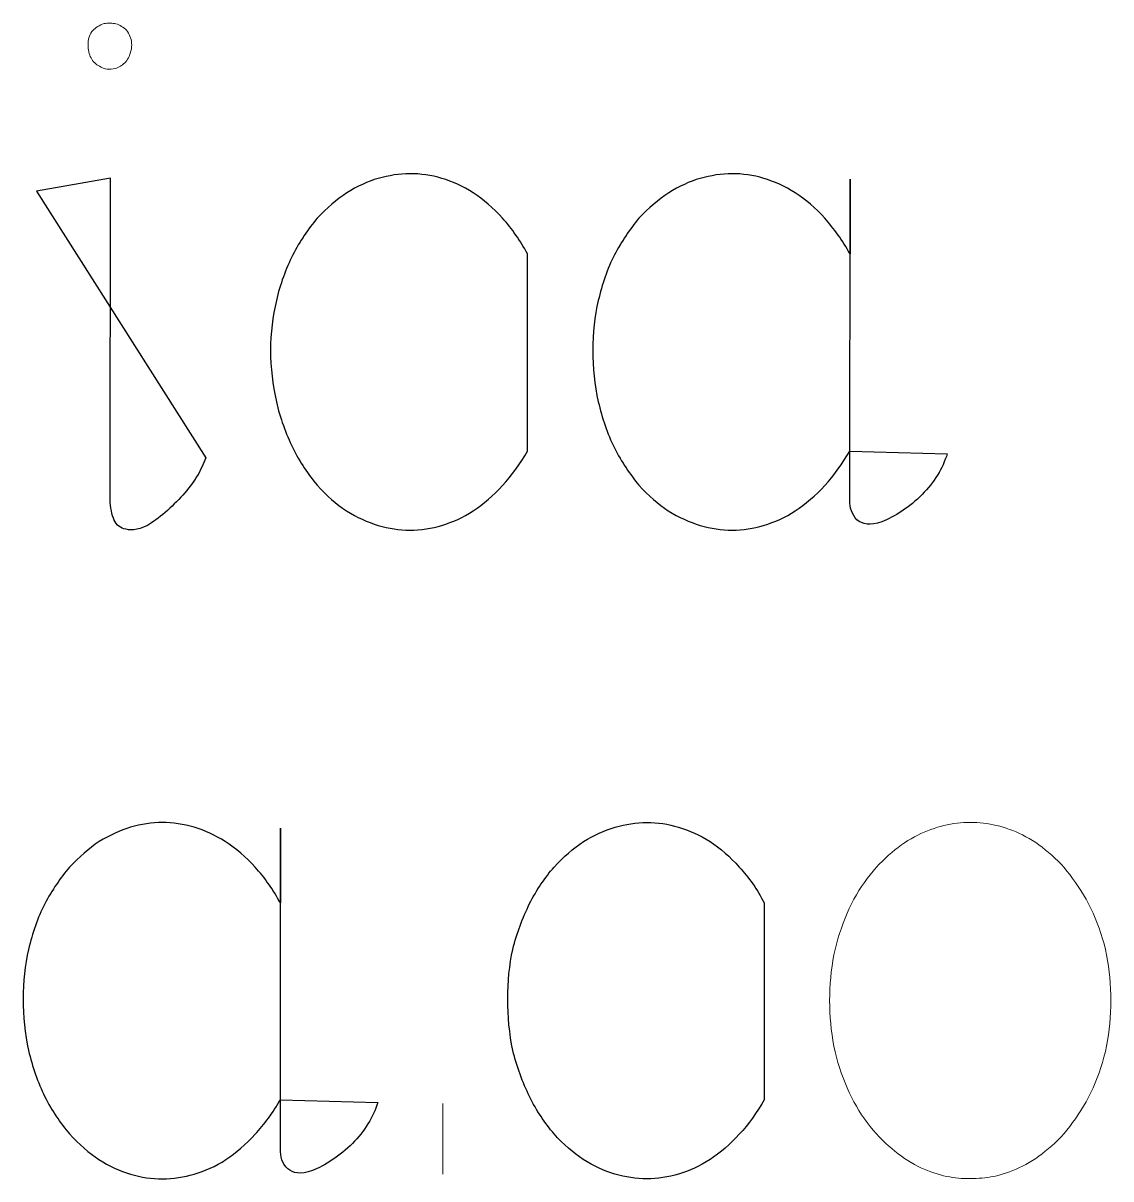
# Model space of a CAD drawing. Header units: centimetres. Extents: x -9.8 to 9.8, y -7.2 to 7.2.
# Drawn here: x -7.333 to -6.766, y 5.911 to 6.513 of the extents above; entities that cross this region are included whole.
import ezdxf

# ---------------------------------------------------------------- set-up
doc = ezdxf.new("R2010")
doc.units = ezdxf.units.CM
doc.header["$MEASUREMENT"] = 0
doc.layers.add('Layer 1', color=7, linetype='Continuous')

msp = doc.modelspace()

# ---------------------------------------------------------------- linework, layer by layer
at = {"layer": 'Layer 1', "color": 7, "lineweight": 0}
for points, knots in [([(-7.29234, 6.51265), (-7.29157, 6.51284), (-7.29081, 6.51302), (-7.28985, 6.51321), (-7.28985, 6.51321), (-7.28908, 6.51321), (-7.28813, 6.51321), (-7.28718, 6.51321), (-7.28718, 6.51321), (-7.28623, 6.51302), (-7.28546, 6.51284), (-7.28432, 6.51265), (-7.28432, 6.51265), (-7.28241, 6.5117), (-7.28032, 6.51056), (-7.279, 6.50884), (-7.279, 6.50884), (-7.27842, 6.5077), (-7.27786, 6.50675), (-7.27747, 6.50561), (-7.27747, 6.50561), (-7.27708, 6.50447), (-7.27689, 6.50312), (-7.27689, 6.5018), (-7.27689, 6.5018), (-7.27689, 6.50066), (-7.27708, 6.49931), (-7.27747, 6.49818), (-7.27747, 6.49818), (-7.27786, 6.49705), (-7.27803, 6.4959), (-7.27861, 6.49514), (-7.27861, 6.49514), (-7.27917, 6.49419), (-7.27975, 6.49323), (-7.28052, 6.49247), (-7.28052, 6.49247), (-7.28147, 6.4917), (-7.28203, 6.49115), (-7.2828, 6.49075), (-7.2828, 6.49075), (-7.28375, 6.49019), (-7.28452, 6.4898), (-7.28547, 6.48961), (-7.28547, 6.48961), (-7.28833, 6.48866), (-7.29119, 6.48921), (-7.29367, 6.49075), (-7.29367, 6.49075), (-7.29462, 6.49115), (-7.29539, 6.4917), (-7.29616, 6.49247), (-7.29616, 6.49247), (-7.29711, 6.49324), (-7.29748, 6.49419), (-7.29807, 6.49514), (-7.29807, 6.49514), (-7.29863, 6.49591), (-7.29902, 6.49705), (-7.29921, 6.49818), (-7.29921, 6.49818), (-7.29958, 6.49932), (-7.29958, 6.50067), (-7.29958, 6.5018), (-7.29958, 6.5018), (-7.29958, 6.50315), (-7.29958, 6.50447), (-7.29921, 6.50561), (-7.29921, 6.50561), (-7.29884, 6.50675), (-7.29826, 6.5077), (-7.29768, 6.50884), (-7.29768, 6.50884), (-7.2971, 6.50961), (-7.29615, 6.51037), (-7.2954, 6.51093), (-7.2954, 6.51093), (-7.29425, 6.51152), (-7.29329, 6.5121), (-7.29234, 6.51265)], [0, 0, 0, 0, 0.047619, 0.047619, 0.047619, 0.047619, 0.095238, 0.095238, 0.095238, 0.095238, 0.142857, 0.142857, 0.142857, 0.142857, 0.190476, 0.190476, 0.190476, 0.190476, 0.238095, 0.238095, 0.238095, 0.238095, 0.285714, 0.285714, 0.285714, 0.285714, 0.333333, 0.333333, 0.333333, 0.333333, 0.380952, 0.380952, 0.380952, 0.380952, 0.428571, 0.428571, 0.428571, 0.428571, 0.47619, 0.47619, 0.47619, 0.47619, 0.52381, 0.52381, 0.52381, 0.52381, 0.571429, 0.571429, 0.571429, 0.571429, 0.619048, 0.619048, 0.619048, 0.619048, 0.666667, 0.666667, 0.666667, 0.666667, 0.714286, 0.714286, 0.714286, 0.714286, 0.761905, 0.761905, 0.761905, 0.761905, 0.809524, 0.809524, 0.809524, 0.809524, 0.857143, 0.857143, 0.857143, 0.857143, 0.904762, 0.904762, 0.904762, 0.904762, 1, 1, 1, 1]), ([(-6.84011, 5.91104), (-6.84011, 5.91104), (-6.84144, 5.91104), (-6.84144, 5.91104), (-6.84144, 5.91104), (-6.84544, 5.91104), (-6.84925, 5.91162), (-6.85364, 5.91239), (-6.85364, 5.91239), (-6.85803, 5.91371), (-6.86258, 5.91525), (-6.86716, 5.91752), (-6.86716, 5.91752), (-6.87155, 5.9198), (-6.87629, 5.92286), (-6.88068, 5.92665), (-6.88068, 5.92665), (-6.88507, 5.93027), (-6.88925, 5.93485), (-6.89343, 5.94017), (-6.89343, 5.94017), (-6.89743, 5.94551), (-6.90105, 5.9516), (-6.90391, 5.95827), (-6.90391, 5.95827), (-6.90677, 5.96512), (-6.90925, 5.97237), (-6.91076, 5.97999), (-6.91076, 5.97999), (-6.91229, 5.9878), (-6.91304, 5.99581), (-6.91304, 6.0038), (-6.91304, 6.0038), (-6.91304, 6.01179), (-6.91227, 6.01981), (-6.91076, 6.02761), (-6.91076, 6.02761), (-6.90923, 6.03523), (-6.90676, 6.04248), (-6.90391, 6.04933), (-6.90391, 6.04933), (-6.90105, 6.056), (-6.89743, 6.06208), (-6.89343, 6.06743), (-6.89343, 6.06743), (-6.88925, 6.07277), (-6.88504, 6.07733), (-6.88068, 6.08095), (-6.88068, 6.08095), (-6.87174, 6.08857), (-6.86258, 6.09275), (-6.85343, 6.09505), (-6.85343, 6.09505), (-6.8443, 6.09714), (-6.83515, 6.09714), (-6.82599, 6.09505), (-6.82599, 6.09505), (-6.8216, 6.09391), (-6.81686, 6.09238), (-6.81247, 6.0901), (-6.81247, 6.0901), (-6.80771, 6.08782), (-6.80332, 6.08478), (-6.79895, 6.08097), (-6.79895, 6.08097), (-6.79437, 6.07735), (-6.79019, 6.07277), (-6.78638, 6.06745), (-6.78638, 6.06745), (-6.78238, 6.06211), (-6.77876, 6.05602), (-6.77572, 6.04935), (-6.77572, 6.04935), (-6.77268, 6.0425), (-6.77019, 6.03525), (-6.76868, 6.02763), (-6.76868, 6.02763), (-6.76715, 6.01982), (-6.7664, 6.01181), (-6.7664, 6.00382), (-6.7664, 6.00382), (-6.7664, 5.99583), (-6.76717, 5.98781), (-6.76868, 5.98001), (-6.76868, 5.98001), (-6.77021, 5.97239), (-6.77268, 5.96514), (-6.77572, 5.95829), (-6.77572, 5.95829), (-6.77876, 5.95162), (-6.78239, 5.94554), (-6.78638, 5.94019), (-6.78638, 5.94019), (-6.79019, 5.93485), (-6.79437, 5.93029), (-6.79895, 5.92667), (-6.79895, 5.92667), (-6.80334, 5.92286), (-6.80771, 5.91982), (-6.81247, 5.91754), (-6.81247, 5.91754), (-6.81686, 5.91526), (-6.8216, 5.91373), (-6.82581, 5.91241), (-6.82581, 5.91241), (-6.8302, 5.91164), (-6.8342, 5.91106), (-6.83801, 5.91106), (-6.83801, 5.91106), (-6.83801, 5.91106), (-6.84011, 5.91107), (-6.84011, 5.91107), (-6.84011, 5.91107), (-6.84011, 5.91107), (-6.84011, 5.91104), (-6.84011, 5.91104)], [0, 0, 0, 0, 0.033333, 0.033333, 0.033333, 0.033333, 0.066667, 0.066667, 0.066667, 0.066667, 0.1, 0.1, 0.1, 0.1, 0.133333, 0.133333, 0.133333, 0.133333, 0.166667, 0.166667, 0.166667, 0.166667, 0.2, 0.2, 0.2, 0.2, 0.233333, 0.233333, 0.233333, 0.233333, 0.266667, 0.266667, 0.266667, 0.266667, 0.3, 0.3, 0.3, 0.3, 0.333333, 0.333333, 0.333333, 0.333333, 0.366667, 0.366667, 0.366667, 0.366667, 0.4, 0.4, 0.4, 0.4, 0.433333, 0.433333, 0.433333, 0.433333, 0.466667, 0.466667, 0.466667, 0.466667, 0.5, 0.5, 0.5, 0.5, 0.533333, 0.533333, 0.533333, 0.533333, 0.566667, 0.566667, 0.566667, 0.566667, 0.6, 0.6, 0.6, 0.6, 0.633333, 0.633333, 0.633333, 0.633333, 0.666667, 0.666667, 0.666667, 0.666667, 0.7, 0.7, 0.7, 0.7, 0.733333, 0.733333, 0.733333, 0.733333, 0.766667, 0.766667, 0.766667, 0.766667, 0.8, 0.8, 0.8, 0.8, 0.833333, 0.833333, 0.833333, 0.833333, 0.866667, 0.866667, 0.866667, 0.866667, 0.9, 0.9, 0.9, 0.9, 0.933333, 0.933333, 0.933333, 0.933333, 1, 1, 1, 1]), ([(-7.11462, 5.9501), (-7.11462, 5.9501), (-7.11462, 5.91332), (-7.11462, 5.91332), (-7.11462, 5.91332), (-7.11462, 5.91332), (-7.11462, 5.9501), (-7.11462, 5.9501)], [0, 0, 0, 0, 0.333333, 0.333333, 0.333333, 0.333333, 1, 1, 1, 1])]:
    msp.add_open_spline(points, degree=3, knots=knots, dxfattribs=at)
at = {"layer": 'Layer 1', "color": 7}
for points, knots in [([(-7.07059, 6.29014), (-7.07421, 6.28366), (-7.07879, 6.27739), (-7.08355, 6.27223), (-7.08355, 6.27223), (-7.08831, 6.2671), (-7.09345, 6.26252), (-7.09879, 6.25908), (-7.09879, 6.25908), (-7.10413, 6.25546), (-7.10964, 6.25318), (-7.11517, 6.25146), (-7.11517, 6.25146), (-7.12051, 6.24993), (-7.12623, 6.24897), (-7.13194, 6.24897), (-7.13194, 6.24897), (-7.14279, 6.24897), (-7.15403, 6.25222), (-7.16491, 6.25908), (-7.16491, 6.25908), (-7.17044, 6.26252), (-7.1752, 6.26689), (-7.18015, 6.27242), (-7.18015, 6.27242), (-7.18491, 6.27795), (-7.18928, 6.28443), (-7.1929, 6.29184), (-7.1929, 6.29184), (-7.19652, 6.29927), (-7.19957, 6.30745), (-7.20147, 6.31584), (-7.20147, 6.31584), (-7.20338, 6.32478), (-7.20451, 6.33375), (-7.20451, 6.34251), (-7.20451, 6.34251), (-7.20451, 6.35166), (-7.20337, 6.36042), (-7.20147, 6.36862), (-7.20147, 6.36862), (-7.19956, 6.37701), (-7.19652, 6.38518), (-7.1929, 6.39243), (-7.1929, 6.39243), (-7.18928, 6.39947), (-7.18491, 6.40595), (-7.18015, 6.41148), (-7.18015, 6.41148), (-7.1752, 6.41682), (-7.17004, 6.42119), (-7.16472, 6.42482), (-7.16472, 6.42482), (-7.15938, 6.42807), (-7.15387, 6.43072), (-7.14834, 6.43225), (-7.14834, 6.43225), (-7.14281, 6.43376), (-7.13728, 6.43474), (-7.13196, 6.43474), (-7.13196, 6.43474), (-7.12072, 6.43474), (-7.10968, 6.43151), (-7.09881, 6.42482), (-7.09881, 6.42482), (-7.09347, 6.4212), (-7.08833, 6.41683), (-7.08357, 6.41148), (-7.08357, 6.41148), (-7.07862, 6.40614), (-7.07423, 6.39968), (-7.07061, 6.39301), (-7.07061, 6.39301), (-7.07061, 6.39301), (-7.07059, 6.29014), (-7.07059, 6.29014)], [0, 0, 0, 0, 0.05, 0.05, 0.05, 0.05, 0.1, 0.1, 0.1, 0.1, 0.15, 0.15, 0.15, 0.15, 0.2, 0.2, 0.2, 0.2, 0.25, 0.25, 0.25, 0.25, 0.3, 0.3, 0.3, 0.3, 0.35, 0.35, 0.35, 0.35, 0.4, 0.4, 0.4, 0.4, 0.45, 0.45, 0.45, 0.45, 0.5, 0.5, 0.5, 0.5, 0.55, 0.55, 0.55, 0.55, 0.6, 0.6, 0.6, 0.6, 0.65, 0.65, 0.65, 0.65, 0.7, 0.7, 0.7, 0.7, 0.75, 0.75, 0.75, 0.75, 0.8, 0.8, 0.8, 0.8, 0.85, 0.85, 0.85, 0.85, 0.9, 0.9, 0.9, 0.9, 1, 1, 1, 1]), ([(-6.90258, 6.29014), (-6.90639, 6.28366), (-6.91078, 6.27739), (-6.91554, 6.27223), (-6.91554, 6.27223), (-6.9203, 6.2671), (-6.92565, 6.26252), (-6.93097, 6.25908), (-6.93097, 6.25908), (-6.9361, 6.25546), (-6.94163, 6.25318), (-6.94753, 6.25146), (-6.94753, 6.25146), (-6.95266, 6.24993), (-6.95819, 6.24897), (-6.96391, 6.24897), (-6.96391, 6.24897), (-6.97497, 6.24897), (-6.98621, 6.25222), (-6.99725, 6.25908), (-6.99725, 6.25908), (-7.00238, 6.26252), (-7.00754, 6.26689), (-7.01249, 6.27242), (-7.01249, 6.27242), (-7.01707, 6.27795), (-7.02143, 6.28443), (-7.02524, 6.29184), (-7.02524, 6.29184), (-7.02886, 6.29927), (-7.03172, 6.30745), (-7.03363, 6.31584), (-7.03363, 6.31584), (-7.03572, 6.32478), (-7.03649, 6.33375), (-7.03649, 6.34251), (-7.03649, 6.34251), (-7.03649, 6.35166), (-7.03572, 6.36042), (-7.03363, 6.36862), (-7.03363, 6.36862), (-7.03172, 6.37701), (-7.02887, 6.38518), (-7.02524, 6.39243), (-7.02524, 6.39243), (-7.02143, 6.39947), (-7.01704, 6.40595), (-7.01249, 6.41148), (-7.01249, 6.41148), (-7.00736, 6.41682), (-7.0022, 6.42119), (-6.99688, 6.42482), (-6.99688, 6.42482), (-6.99154, 6.42807), (-6.98603, 6.43072), (-6.9805, 6.43225), (-6.9805, 6.43225), (-6.97497, 6.43376), (-6.96944, 6.43474), (-6.96394, 6.43474), (-6.96394, 6.43474), (-6.95291, 6.43474), (-6.94185, 6.43151), (-6.93097, 6.42482), (-6.93097, 6.42482), (-6.92563, 6.4212), (-6.92031, 6.41683), (-6.91554, 6.41148), (-6.91554, 6.41148), (-6.91078, 6.40614), (-6.9062, 6.39968), (-6.90239, 6.39301), (-6.90239, 6.39301), (-6.90239, 6.39301), (-6.90239, 6.43188), (-6.90239, 6.43188), (-6.90239, 6.43188), (-6.90239, 6.43188), (-6.90258, 6.26443), (-6.90258, 6.26443), (-6.90258, 6.26443), (-6.90258, 6.26081), (-6.90144, 6.257), (-6.89877, 6.25432), (-6.89877, 6.25432), (-6.89591, 6.25204), (-6.89192, 6.25107), (-6.88581, 6.25337), (-6.88581, 6.25337), (-6.87951, 6.25565), (-6.87115, 6.26118), (-6.86485, 6.26747), (-6.86485, 6.26747), (-6.85837, 6.27395), (-6.85419, 6.28099), (-6.8517, 6.2888), (-6.8517, 6.2888), (-6.8517, 6.2888), (-6.90258, 6.29014), (-6.90258, 6.29014)], [0, 0, 0, 0, 0.038462, 0.038462, 0.038462, 0.038462, 0.076923, 0.076923, 0.076923, 0.076923, 0.115385, 0.115385, 0.115385, 0.115385, 0.153846, 0.153846, 0.153846, 0.153846, 0.192308, 0.192308, 0.192308, 0.192308, 0.230769, 0.230769, 0.230769, 0.230769, 0.269231, 0.269231, 0.269231, 0.269231, 0.307692, 0.307692, 0.307692, 0.307692, 0.346154, 0.346154, 0.346154, 0.346154, 0.384615, 0.384615, 0.384615, 0.384615, 0.423077, 0.423077, 0.423077, 0.423077, 0.461538, 0.461538, 0.461538, 0.461538, 0.5, 0.5, 0.5, 0.5, 0.538462, 0.538462, 0.538462, 0.538462, 0.576923, 0.576923, 0.576923, 0.576923, 0.615385, 0.615385, 0.615385, 0.615385, 0.653846, 0.653846, 0.653846, 0.653846, 0.692308, 0.692308, 0.692308, 0.692308, 0.730769, 0.730769, 0.730769, 0.730769, 0.769231, 0.769231, 0.769231, 0.769231, 0.807692, 0.807692, 0.807692, 0.807692, 0.846154, 0.846154, 0.846154, 0.846154, 0.884615, 0.884615, 0.884615, 0.884615, 0.923077, 0.923077, 0.923077, 0.923077, 1, 1, 1, 1]), ([(-7.32644, 6.42558), (-7.32644, 6.42558), (-7.28797, 6.43243), (-7.28797, 6.43243), (-7.28797, 6.43243), (-7.28797, 6.43243), (-7.28816, 6.26669), (-7.28816, 6.26669), (-7.28816, 6.26669), (-7.28816, 6.26251), (-7.2876, 6.25812), (-7.28644, 6.25526), (-7.28644, 6.25526), (-7.28549, 6.25222), (-7.28358, 6.2505), (-7.28091, 6.24973), (-7.28091, 6.24973), (-7.27805, 6.24878), (-7.27424, 6.24859), (-7.26871, 6.25145), (-7.26871, 6.25145), (-7.26318, 6.25468), (-7.25575, 6.26098), (-7.25024, 6.26725), (-7.25024, 6.26725), (-7.24452, 6.27355), (-7.24071, 6.28), (-7.23823, 6.2867), (-7.23823, 6.2867), (-7.23823, 6.2867), (-7.32644, 6.42558), (-7.32644, 6.42558)], [0, 0, 0, 0, 0.111111, 0.111111, 0.111111, 0.111111, 0.222222, 0.222222, 0.222222, 0.222222, 0.333333, 0.333333, 0.333333, 0.333333, 0.444444, 0.444444, 0.444444, 0.444444, 0.555556, 0.555556, 0.555556, 0.555556, 0.666667, 0.666667, 0.666667, 0.666667, 0.777778, 0.777778, 0.777778, 0.777778, 1, 1, 1, 1]), ([(-7.32644, 6.42558), (-7.32644, 6.42558), (-7.32644, 6.42558), (-7.32644, 6.42558), (-7.32644, 6.42558), (-7.32644, 6.42558), (-7.32644, 6.42558), (-7.32644, 6.42558)], [0, 0, 0, 0, 0.333333, 0.333333, 0.333333, 0.333333, 1, 1, 1, 1]), ([(-7.07059, 6.29014), (-7.07059, 6.29014), (-7.07059, 6.29014), (-7.07059, 6.29014), (-7.07059, 6.29014), (-7.07059, 6.29014), (-7.07059, 6.29014), (-7.07059, 6.29014)], [0, 0, 0, 0, 0.333333, 0.333333, 0.333333, 0.333333, 1, 1, 1, 1]), ([(-6.90258, 6.29014), (-6.90258, 6.29014), (-6.90258, 6.29014), (-6.90258, 6.29014), (-6.90258, 6.29014), (-6.90258, 6.29014), (-6.90258, 6.29014), (-6.90258, 6.29014)], [0, 0, 0, 0, 0.333333, 0.333333, 0.333333, 0.333333, 1, 1, 1, 1]), ([(-7.19939, 5.952), (-7.2032, 5.94552), (-7.20778, 5.93925), (-7.21254, 5.93409), (-7.21254, 5.93409), (-7.2173, 5.92896), (-7.22246, 5.92438), (-7.22778, 5.92094), (-7.22778, 5.92094), (-7.23312, 5.91732), (-7.23863, 5.91504), (-7.24434, 5.91332), (-7.24434, 5.91332), (-7.24968, 5.91179), (-7.25519, 5.91086), (-7.2609, 5.91086), (-7.2609, 5.91086), (-7.27193, 5.91086), (-7.28318, 5.91409), (-7.29405, 5.92094), (-7.29405, 5.92094), (-7.29921, 5.92438), (-7.30434, 5.92875), (-7.30929, 5.93428), (-7.30929, 5.93428), (-7.31405, 5.93981), (-7.31842, 5.94629), (-7.32225, 5.9537), (-7.32225, 5.9537), (-7.32569, 5.96113), (-7.32873, 5.96931), (-7.33064, 5.9777), (-7.33064, 5.9777), (-7.33255, 5.98664), (-7.3335, 5.99561), (-7.3335, 6.00456), (-7.3335, 6.00456), (-7.3335, 6.01351), (-7.33255, 6.02229), (-7.33064, 6.03046), (-7.33064, 6.03046), (-7.32873, 6.03903), (-7.32588, 6.04684), (-7.32225, 6.05427), (-7.32225, 6.05427), (-7.31844, 6.06131), (-7.31405, 6.06779), (-7.30929, 6.07332), (-7.30929, 6.07332), (-7.30434, 6.07866), (-7.29918, 6.08303), (-7.29386, 6.08666), (-7.29386, 6.08666), (-7.28833, 6.08989), (-7.2828, 6.09256), (-7.27748, 6.09409), (-7.27748, 6.09409), (-7.27195, 6.09562), (-7.26642, 6.09658), (-7.26092, 6.09658), (-7.26092, 6.09658), (-7.24986, 6.09658), (-7.23862, 6.09335), (-7.22814, 6.08668), (-7.22814, 6.08668), (-7.22261, 6.08306), (-7.21729, 6.07869), (-7.21253, 6.07334), (-7.21253, 6.07334), (-7.20758, 6.06802), (-7.20319, 6.06154), (-7.19938, 6.05466), (-7.19938, 6.05466), (-7.19938, 6.05466), (-7.19938, 6.09371), (-7.19938, 6.09371), (-7.19938, 6.09371), (-7.19938, 6.09371), (-7.19938, 5.92626), (-7.19938, 5.92626), (-7.19938, 5.92626), (-7.19938, 5.92264), (-7.19843, 5.91883), (-7.19557, 5.91615), (-7.19557, 5.91615), (-7.1929, 5.91387), (-7.1889, 5.91292), (-7.18261, 5.9152), (-7.18261, 5.9152), (-7.17652, 5.91748), (-7.16814, 5.92301), (-7.16184, 5.9293), (-7.16184, 5.9293), (-7.15536, 5.9356), (-7.15118, 5.94301), (-7.1485, 5.95063), (-7.1485, 5.95063), (-7.1485, 5.95063), (-7.19939, 5.952), (-7.19939, 5.952)], [0, 0, 0, 0, 0.038462, 0.038462, 0.038462, 0.038462, 0.076923, 0.076923, 0.076923, 0.076923, 0.115385, 0.115385, 0.115385, 0.115385, 0.153846, 0.153846, 0.153846, 0.153846, 0.192308, 0.192308, 0.192308, 0.192308, 0.230769, 0.230769, 0.230769, 0.230769, 0.269231, 0.269231, 0.269231, 0.269231, 0.307692, 0.307692, 0.307692, 0.307692, 0.346154, 0.346154, 0.346154, 0.346154, 0.384615, 0.384615, 0.384615, 0.384615, 0.423077, 0.423077, 0.423077, 0.423077, 0.461538, 0.461538, 0.461538, 0.461538, 0.5, 0.5, 0.5, 0.5, 0.538462, 0.538462, 0.538462, 0.538462, 0.576923, 0.576923, 0.576923, 0.576923, 0.615385, 0.615385, 0.615385, 0.615385, 0.653846, 0.653846, 0.653846, 0.653846, 0.692308, 0.692308, 0.692308, 0.692308, 0.730769, 0.730769, 0.730769, 0.730769, 0.769231, 0.769231, 0.769231, 0.769231, 0.807692, 0.807692, 0.807692, 0.807692, 0.846154, 0.846154, 0.846154, 0.846154, 0.884615, 0.884615, 0.884615, 0.884615, 0.923077, 0.923077, 0.923077, 0.923077, 1, 1, 1, 1]), ([(-6.94716, 6.05469), (-6.9506, 6.06154), (-6.95515, 6.06803), (-6.96012, 6.07337), (-6.96012, 6.07337), (-6.96488, 6.07871), (-6.97004, 6.08308), (-6.97536, 6.08671), (-6.97536, 6.08671), (-6.98621, 6.09338), (-6.99727, 6.09661), (-7.00833, 6.09661), (-7.00833, 6.09661), (-7.01386, 6.09661), (-7.01936, 6.09566), (-7.02489, 6.09412), (-7.02489, 6.09412), (-7.03042, 6.09259), (-7.03613, 6.08994), (-7.04127, 6.08669), (-7.04127, 6.08669), (-7.04659, 6.08307), (-7.05175, 6.0787), (-7.0567, 6.07335), (-7.0567, 6.07335), (-7.06146, 6.06782), (-7.06585, 6.06134), (-7.06945, 6.0543), (-7.06945, 6.0543), (-7.07307, 6.04687), (-7.07612, 6.03906), (-7.07821, 6.03049), (-7.07821, 6.03049), (-7.07993, 6.02229), (-7.08088, 6.01353), (-7.08088, 6.00459), (-7.08088, 6.00459), (-7.08088, 5.99565), (-7.07993, 5.98668), (-7.07821, 5.97773), (-7.07821, 5.97773), (-7.07612, 5.96934), (-7.07308, 5.96117), (-7.06945, 5.95373), (-7.06945, 5.95373), (-7.06583, 5.9463), (-7.06146, 5.93981), (-7.0567, 5.93431), (-7.0567, 5.93431), (-7.05175, 5.92878), (-7.04659, 5.92441), (-7.04146, 5.92097), (-7.04146, 5.92097), (-7.03061, 5.91412), (-7.01937, 5.91089), (-7.00831, 5.91089), (-7.00831, 5.91089), (-7.00278, 5.91089), (-6.99725, 5.91184), (-6.99175, 5.91335), (-6.99175, 5.91335), (-6.98622, 5.91507), (-6.98069, 5.91735), (-6.97537, 5.92097), (-6.97537, 5.92097), (-6.97003, 5.92441), (-6.96489, 5.92896), (-6.96013, 5.93412), (-6.96013, 5.93412), (-6.95537, 5.93928), (-6.95079, 5.94555), (-6.94717, 5.95203), (-6.94717, 5.95203), (-6.94717, 5.95203), (-6.94716, 6.05469), (-6.94716, 6.05469)], [0, 0, 0, 0, 0.05, 0.05, 0.05, 0.05, 0.1, 0.1, 0.1, 0.1, 0.15, 0.15, 0.15, 0.15, 0.2, 0.2, 0.2, 0.2, 0.25, 0.25, 0.25, 0.25, 0.3, 0.3, 0.3, 0.3, 0.35, 0.35, 0.35, 0.35, 0.4, 0.4, 0.4, 0.4, 0.45, 0.45, 0.45, 0.45, 0.5, 0.5, 0.5, 0.5, 0.55, 0.55, 0.55, 0.55, 0.6, 0.6, 0.6, 0.6, 0.65, 0.65, 0.65, 0.65, 0.7, 0.7, 0.7, 0.7, 0.75, 0.75, 0.75, 0.75, 0.8, 0.8, 0.8, 0.8, 0.85, 0.85, 0.85, 0.85, 0.9, 0.9, 0.9, 0.9, 1, 1, 1, 1]), ([(-6.94716, 6.05469), (-6.94716, 6.05469), (-6.94716, 6.05469), (-6.94716, 6.05469), (-6.94716, 6.05469), (-6.94716, 6.05469), (-6.94716, 6.05469), (-6.94716, 6.05469)], [0, 0, 0, 0, 0.333333, 0.333333, 0.333333, 0.333333, 1, 1, 1, 1]), ([(-7.19939, 5.952), (-7.19939, 5.952), (-7.19939, 5.952), (-7.19939, 5.952), (-7.19939, 5.952), (-7.19939, 5.952), (-7.19939, 5.952), (-7.19939, 5.952)], [0, 0, 0, 0, 0.333333, 0.333333, 0.333333, 0.333333, 1, 1, 1, 1])]:
    msp.add_open_spline(points, degree=3, knots=knots, dxfattribs=at)
at = {"layer": 'Layer 1', "color": 9, "lineweight": 0}
for points, knots in [([(-7.07059, 6.29014), (-7.07421, 6.28366), (-7.07879, 6.27739), (-7.08355, 6.27223), (-7.08355, 6.27223), (-7.08831, 6.2671), (-7.09345, 6.26252), (-7.09879, 6.25908), (-7.09879, 6.25908), (-7.10413, 6.25546), (-7.10964, 6.25318), (-7.11517, 6.25146), (-7.11517, 6.25146), (-7.12051, 6.24993), (-7.12623, 6.24897), (-7.13194, 6.24897), (-7.13194, 6.24897), (-7.14279, 6.24897), (-7.15403, 6.25222), (-7.16491, 6.25908), (-7.16491, 6.25908), (-7.17044, 6.26252), (-7.1752, 6.26689), (-7.18015, 6.27242), (-7.18015, 6.27242), (-7.18491, 6.27795), (-7.18928, 6.28443), (-7.1929, 6.29184), (-7.1929, 6.29184), (-7.19652, 6.29927), (-7.19957, 6.30745), (-7.20147, 6.31584), (-7.20147, 6.31584), (-7.20338, 6.32478), (-7.20451, 6.33375), (-7.20451, 6.34251), (-7.20451, 6.34251), (-7.20451, 6.35166), (-7.20337, 6.36042), (-7.20147, 6.36862), (-7.20147, 6.36862), (-7.19956, 6.37701), (-7.19652, 6.38518), (-7.1929, 6.39243), (-7.1929, 6.39243), (-7.18928, 6.39947), (-7.18491, 6.40595), (-7.18015, 6.41148), (-7.18015, 6.41148), (-7.1752, 6.41682), (-7.17004, 6.42119), (-7.16472, 6.42482), (-7.16472, 6.42482), (-7.15938, 6.42807), (-7.15387, 6.43072), (-7.14834, 6.43225), (-7.14834, 6.43225), (-7.14281, 6.43376), (-7.13728, 6.43474), (-7.13196, 6.43474), (-7.13196, 6.43474), (-7.12072, 6.43474), (-7.10968, 6.43151), (-7.09881, 6.42482), (-7.09881, 6.42482), (-7.09347, 6.4212), (-7.08833, 6.41683), (-7.08357, 6.41148), (-7.08357, 6.41148), (-7.07862, 6.40614), (-7.07423, 6.39968), (-7.07061, 6.39301)], [0, 0, 0, 0, 0.052632, 0.052632, 0.052632, 0.052632, 0.105263, 0.105263, 0.105263, 0.105263, 0.157895, 0.157895, 0.157895, 0.157895, 0.210526, 0.210526, 0.210526, 0.210526, 0.263158, 0.263158, 0.263158, 0.263158, 0.315789, 0.315789, 0.315789, 0.315789, 0.368421, 0.368421, 0.368421, 0.368421, 0.421053, 0.421053, 0.421053, 0.421053, 0.473684, 0.473684, 0.473684, 0.473684, 0.526316, 0.526316, 0.526316, 0.526316, 0.578947, 0.578947, 0.578947, 0.578947, 0.631579, 0.631579, 0.631579, 0.631579, 0.684211, 0.684211, 0.684211, 0.684211, 0.736842, 0.736842, 0.736842, 0.736842, 0.789474, 0.789474, 0.789474, 0.789474, 0.842105, 0.842105, 0.842105, 0.842105, 0.894737, 0.894737, 0.894737, 0.894737, 1, 1, 1, 1]), ([(-6.90258, 6.29014), (-6.90639, 6.28366), (-6.91078, 6.27739), (-6.91554, 6.27223), (-6.91554, 6.27223), (-6.9203, 6.2671), (-6.92565, 6.26252), (-6.93097, 6.25908), (-6.93097, 6.25908), (-6.9361, 6.25546), (-6.94163, 6.25318), (-6.94753, 6.25146), (-6.94753, 6.25146), (-6.95266, 6.24993), (-6.95819, 6.24897), (-6.96391, 6.24897), (-6.96391, 6.24897), (-6.97497, 6.24897), (-6.98621, 6.25222), (-6.99725, 6.25908), (-6.99725, 6.25908), (-7.00238, 6.26252), (-7.00754, 6.26689), (-7.01249, 6.27242), (-7.01249, 6.27242), (-7.01707, 6.27795), (-7.02143, 6.28443), (-7.02524, 6.29184), (-7.02524, 6.29184), (-7.02886, 6.29927), (-7.03172, 6.30745), (-7.03363, 6.31584), (-7.03363, 6.31584), (-7.03572, 6.32478), (-7.03649, 6.33375), (-7.03649, 6.34251), (-7.03649, 6.34251), (-7.03649, 6.35166), (-7.03572, 6.36042), (-7.03363, 6.36862), (-7.03363, 6.36862), (-7.03172, 6.37701), (-7.02887, 6.38518), (-7.02524, 6.39243), (-7.02524, 6.39243), (-7.02143, 6.39947), (-7.01704, 6.40595), (-7.01249, 6.41148), (-7.01249, 6.41148), (-7.00736, 6.41682), (-7.0022, 6.42119), (-6.99688, 6.42482), (-6.99688, 6.42482), (-6.99154, 6.42807), (-6.98603, 6.43072), (-6.9805, 6.43225), (-6.9805, 6.43225), (-6.97497, 6.43376), (-6.96944, 6.43474), (-6.96394, 6.43474), (-6.96394, 6.43474), (-6.95291, 6.43474), (-6.94185, 6.43151), (-6.93097, 6.42482), (-6.93097, 6.42482), (-6.92563, 6.4212), (-6.92031, 6.41683), (-6.91554, 6.41148), (-6.91554, 6.41148), (-6.91078, 6.40614), (-6.9062, 6.39968), (-6.90239, 6.39301), (-6.90239, 6.39301), (-6.90239, 6.39301), (-6.90239, 6.43188), (-6.90239, 6.43188), (-6.90239, 6.43188), (-6.90239, 6.43188), (-6.90258, 6.26443), (-6.90258, 6.26443), (-6.90258, 6.26443), (-6.90258, 6.26081), (-6.90144, 6.257), (-6.89877, 6.25432), (-6.89877, 6.25432), (-6.89591, 6.25204), (-6.89192, 6.25107), (-6.88581, 6.25337), (-6.88581, 6.25337), (-6.87951, 6.25565), (-6.87115, 6.26118), (-6.86485, 6.26747), (-6.86485, 6.26747), (-6.85837, 6.27395), (-6.85419, 6.28099), (-6.8517, 6.2888)], [0, 0, 0, 0, 0.04, 0.04, 0.04, 0.04, 0.08, 0.08, 0.08, 0.08, 0.12, 0.12, 0.12, 0.12, 0.16, 0.16, 0.16, 0.16, 0.2, 0.2, 0.2, 0.2, 0.24, 0.24, 0.24, 0.24, 0.28, 0.28, 0.28, 0.28, 0.32, 0.32, 0.32, 0.32, 0.36, 0.36, 0.36, 0.36, 0.4, 0.4, 0.4, 0.4, 0.44, 0.44, 0.44, 0.44, 0.48, 0.48, 0.48, 0.48, 0.52, 0.52, 0.52, 0.52, 0.56, 0.56, 0.56, 0.56, 0.6, 0.6, 0.6, 0.6, 0.64, 0.64, 0.64, 0.64, 0.68, 0.68, 0.68, 0.68, 0.72, 0.72, 0.72, 0.72, 0.76, 0.76, 0.76, 0.76, 0.8, 0.8, 0.8, 0.8, 0.84, 0.84, 0.84, 0.84, 0.88, 0.88, 0.88, 0.88, 0.92, 0.92, 0.92, 0.92, 1, 1, 1, 1]), ([(-7.32644, 6.42558), (-7.32644, 6.42558), (-7.28797, 6.43243), (-7.28797, 6.43243), (-7.28797, 6.43243), (-7.28797, 6.43243), (-7.28816, 6.26669), (-7.28816, 6.26669), (-7.28816, 6.26669), (-7.28816, 6.26251), (-7.2876, 6.25812), (-7.28644, 6.25526), (-7.28644, 6.25526), (-7.28549, 6.25222), (-7.28358, 6.2505), (-7.28091, 6.24973), (-7.28091, 6.24973), (-7.27805, 6.24878), (-7.27424, 6.24859), (-7.26871, 6.25145), (-7.26871, 6.25145), (-7.26318, 6.25468), (-7.25575, 6.26098), (-7.25024, 6.26725), (-7.25024, 6.26725), (-7.24452, 6.27355), (-7.24071, 6.28), (-7.23823, 6.2867)], [0, 0, 0, 0, 0.125, 0.125, 0.125, 0.125, 0.25, 0.25, 0.25, 0.25, 0.375, 0.375, 0.375, 0.375, 0.5, 0.5, 0.5, 0.5, 0.625, 0.625, 0.625, 0.625, 0.75, 0.75, 0.75, 0.75, 1, 1, 1, 1]), ([(-7.32644, 6.42558), (-7.32644, 6.42558), (-7.32644, 6.42558), (-7.32644, 6.42558), (-7.32644, 6.42558), (-7.32644, 6.42558), (-7.32644, 6.42558), (-7.32644, 6.42558)], [0, 0, 0, 0, 0.333333, 0.333333, 0.333333, 0.333333, 1, 1, 1, 1]), ([(-7.07059, 6.29014), (-7.07059, 6.29014), (-7.07059, 6.29014), (-7.07059, 6.29014), (-7.07059, 6.29014), (-7.07059, 6.29014), (-7.07059, 6.29014), (-7.07059, 6.29014)], [0, 0, 0, 0, 0.333333, 0.333333, 0.333333, 0.333333, 1, 1, 1, 1]), ([(-6.90258, 6.29014), (-6.90258, 6.29014), (-6.90258, 6.29014), (-6.90258, 6.29014), (-6.90258, 6.29014), (-6.90258, 6.29014), (-6.90258, 6.29014), (-6.90258, 6.29014)], [0, 0, 0, 0, 0.333333, 0.333333, 0.333333, 0.333333, 1, 1, 1, 1]), ([(-7.19939, 5.952), (-7.2032, 5.94552), (-7.20778, 5.93925), (-7.21254, 5.93409), (-7.21254, 5.93409), (-7.2173, 5.92896), (-7.22246, 5.92438), (-7.22778, 5.92094), (-7.22778, 5.92094), (-7.23312, 5.91732), (-7.23863, 5.91504), (-7.24434, 5.91332), (-7.24434, 5.91332), (-7.24968, 5.91179), (-7.25519, 5.91086), (-7.2609, 5.91086), (-7.2609, 5.91086), (-7.27193, 5.91086), (-7.28318, 5.91409), (-7.29405, 5.92094), (-7.29405, 5.92094), (-7.29921, 5.92438), (-7.30434, 5.92875), (-7.30929, 5.93428), (-7.30929, 5.93428), (-7.31405, 5.93981), (-7.31842, 5.94629), (-7.32225, 5.9537), (-7.32225, 5.9537), (-7.32569, 5.96113), (-7.32873, 5.96931), (-7.33064, 5.9777), (-7.33064, 5.9777), (-7.33255, 5.98664), (-7.3335, 5.99561), (-7.3335, 6.00456), (-7.3335, 6.00456), (-7.3335, 6.01351), (-7.33255, 6.02229), (-7.33064, 6.03046), (-7.33064, 6.03046), (-7.32873, 6.03903), (-7.32588, 6.04684), (-7.32225, 6.05427), (-7.32225, 6.05427), (-7.31844, 6.06131), (-7.31405, 6.06779), (-7.30929, 6.07332), (-7.30929, 6.07332), (-7.30434, 6.07866), (-7.29918, 6.08303), (-7.29386, 6.08666), (-7.29386, 6.08666), (-7.28833, 6.08989), (-7.2828, 6.09256), (-7.27748, 6.09409), (-7.27748, 6.09409), (-7.27195, 6.09562), (-7.26642, 6.09658), (-7.26092, 6.09658), (-7.26092, 6.09658), (-7.24986, 6.09658), (-7.23862, 6.09335), (-7.22814, 6.08668), (-7.22814, 6.08668), (-7.22261, 6.08306), (-7.21729, 6.07869), (-7.21253, 6.07334), (-7.21253, 6.07334), (-7.20758, 6.06802), (-7.20319, 6.06154), (-7.19938, 6.05466), (-7.19938, 6.05466), (-7.19938, 6.05466), (-7.19938, 6.09371), (-7.19938, 6.09371), (-7.19938, 6.09371), (-7.19938, 6.09371), (-7.19938, 5.92626), (-7.19938, 5.92626), (-7.19938, 5.92626), (-7.19938, 5.92264), (-7.19843, 5.91883), (-7.19557, 5.91615), (-7.19557, 5.91615), (-7.1929, 5.91387), (-7.1889, 5.91292), (-7.18261, 5.9152), (-7.18261, 5.9152), (-7.17652, 5.91748), (-7.16814, 5.92301), (-7.16184, 5.9293), (-7.16184, 5.9293), (-7.15536, 5.9356), (-7.15118, 5.94301), (-7.1485, 5.95063)], [0, 0, 0, 0, 0.04, 0.04, 0.04, 0.04, 0.08, 0.08, 0.08, 0.08, 0.12, 0.12, 0.12, 0.12, 0.16, 0.16, 0.16, 0.16, 0.2, 0.2, 0.2, 0.2, 0.24, 0.24, 0.24, 0.24, 0.28, 0.28, 0.28, 0.28, 0.32, 0.32, 0.32, 0.32, 0.36, 0.36, 0.36, 0.36, 0.4, 0.4, 0.4, 0.4, 0.44, 0.44, 0.44, 0.44, 0.48, 0.48, 0.48, 0.48, 0.52, 0.52, 0.52, 0.52, 0.56, 0.56, 0.56, 0.56, 0.6, 0.6, 0.6, 0.6, 0.64, 0.64, 0.64, 0.64, 0.68, 0.68, 0.68, 0.68, 0.72, 0.72, 0.72, 0.72, 0.76, 0.76, 0.76, 0.76, 0.8, 0.8, 0.8, 0.8, 0.84, 0.84, 0.84, 0.84, 0.88, 0.88, 0.88, 0.88, 0.92, 0.92, 0.92, 0.92, 1, 1, 1, 1]), ([(-6.94716, 6.05469), (-6.9506, 6.06154), (-6.95515, 6.06803), (-6.96012, 6.07337), (-6.96012, 6.07337), (-6.96488, 6.07871), (-6.97004, 6.08308), (-6.97536, 6.08671), (-6.97536, 6.08671), (-6.98621, 6.09338), (-6.99727, 6.09661), (-7.00833, 6.09661), (-7.00833, 6.09661), (-7.01386, 6.09661), (-7.01936, 6.09566), (-7.02489, 6.09412), (-7.02489, 6.09412), (-7.03042, 6.09259), (-7.03613, 6.08994), (-7.04127, 6.08669), (-7.04127, 6.08669), (-7.04659, 6.08307), (-7.05175, 6.0787), (-7.0567, 6.07335), (-7.0567, 6.07335), (-7.06146, 6.06782), (-7.06585, 6.06134), (-7.06945, 6.0543), (-7.06945, 6.0543), (-7.07307, 6.04687), (-7.07612, 6.03906), (-7.07821, 6.03049), (-7.07821, 6.03049), (-7.07993, 6.02229), (-7.08088, 6.01353), (-7.08088, 6.00459), (-7.08088, 6.00459), (-7.08088, 5.99565), (-7.07993, 5.98668), (-7.07821, 5.97773), (-7.07821, 5.97773), (-7.07612, 5.96934), (-7.07308, 5.96117), (-7.06945, 5.95373), (-7.06945, 5.95373), (-7.06583, 5.9463), (-7.06146, 5.93981), (-7.0567, 5.93431), (-7.0567, 5.93431), (-7.05175, 5.92878), (-7.04659, 5.92441), (-7.04146, 5.92097), (-7.04146, 5.92097), (-7.03061, 5.91412), (-7.01937, 5.91089), (-7.00831, 5.91089), (-7.00831, 5.91089), (-7.00278, 5.91089), (-6.99725, 5.91184), (-6.99175, 5.91335), (-6.99175, 5.91335), (-6.98622, 5.91507), (-6.98069, 5.91735), (-6.97537, 5.92097), (-6.97537, 5.92097), (-6.97003, 5.92441), (-6.96489, 5.92896), (-6.96013, 5.93412), (-6.96013, 5.93412), (-6.95537, 5.93928), (-6.95079, 5.94555), (-6.94717, 5.95203)], [0, 0, 0, 0, 0.052632, 0.052632, 0.052632, 0.052632, 0.105263, 0.105263, 0.105263, 0.105263, 0.157895, 0.157895, 0.157895, 0.157895, 0.210526, 0.210526, 0.210526, 0.210526, 0.263158, 0.263158, 0.263158, 0.263158, 0.315789, 0.315789, 0.315789, 0.315789, 0.368421, 0.368421, 0.368421, 0.368421, 0.421053, 0.421053, 0.421053, 0.421053, 0.473684, 0.473684, 0.473684, 0.473684, 0.526316, 0.526316, 0.526316, 0.526316, 0.578947, 0.578947, 0.578947, 0.578947, 0.631579, 0.631579, 0.631579, 0.631579, 0.684211, 0.684211, 0.684211, 0.684211, 0.736842, 0.736842, 0.736842, 0.736842, 0.789474, 0.789474, 0.789474, 0.789474, 0.842105, 0.842105, 0.842105, 0.842105, 0.894737, 0.894737, 0.894737, 0.894737, 1, 1, 1, 1]), ([(-6.94716, 6.05469), (-6.94716, 6.05469), (-6.94716, 6.05469), (-6.94716, 6.05469), (-6.94716, 6.05469), (-6.94716, 6.05469), (-6.94716, 6.05469), (-6.94716, 6.05469)], [0, 0, 0, 0, 0.333333, 0.333333, 0.333333, 0.333333, 1, 1, 1, 1]), ([(-7.19939, 5.952), (-7.19939, 5.952), (-7.19939, 5.952), (-7.19939, 5.952), (-7.19939, 5.952), (-7.19939, 5.952), (-7.19939, 5.952), (-7.19939, 5.952)], [0, 0, 0, 0, 0.333333, 0.333333, 0.333333, 0.333333, 1, 1, 1, 1])]:
    msp.add_open_spline(points, degree=3, knots=knots, dxfattribs=at)

doc.saveas('drawing.dxf')
